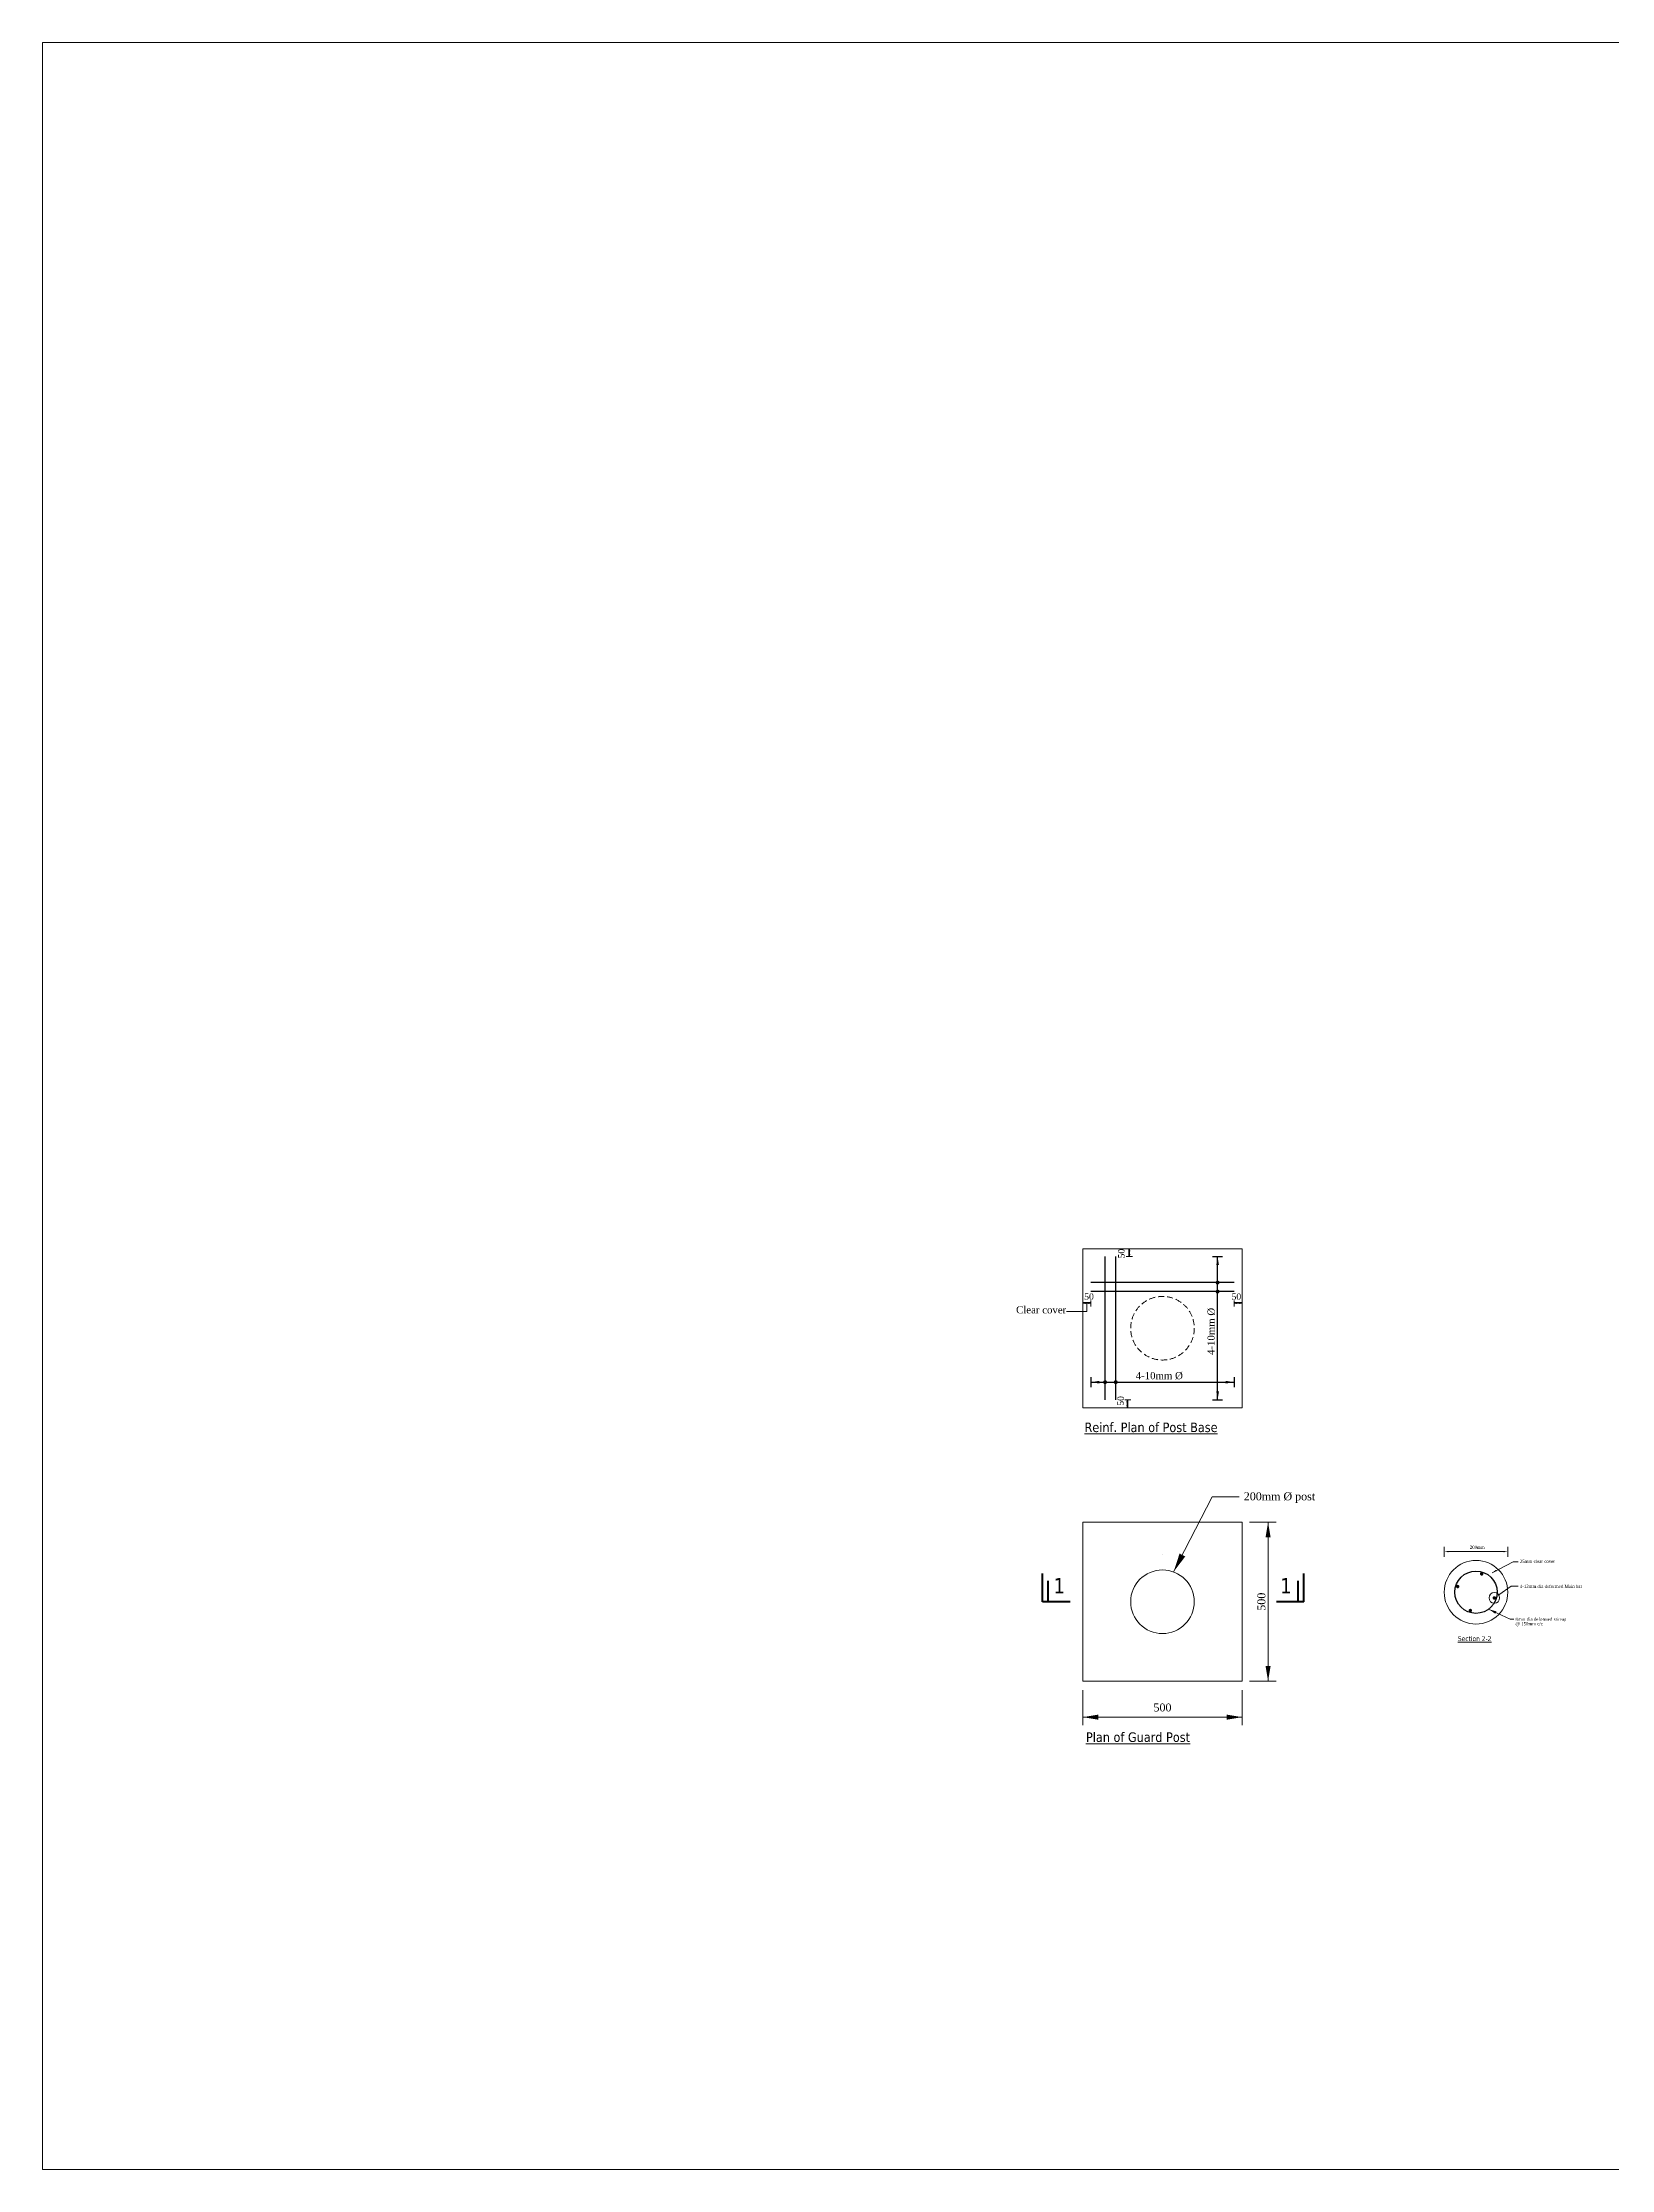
# Model space of a CAD drawing. Header units: millimetres. Extents: x -183654 to -22431, y 150806 to 371175.
# Drawn here: x -31881 to -26949, y 158001 to 164689 of the extents above; entities that cross this region are included whole.
import ezdxf

# ---------------------------------------------------------------- set-up
doc = ezdxf.new("R2010")
doc.units = ezdxf.units.MM
doc.header["$LTSCALE"] = 150
doc.header["$PDMODE"] = 35
doc.linetypes.add('CENTER', pattern=[50.8, 31.75, -6.35, 6.35, -6.35])
doc.linetypes.add('DASHED2', pattern=[9.525, 6.35, -3.175])
for name, color, linetype, lineweight in [('Bar', 5, 'Continuous', 30), ('Dimision', 7, 'Continuous', 9), ('Elevation', 21, 'Continuous', 20), ('Exta line', 70, 'Continuous', 0), ('L.L', 200, 'Continuous', 15), ('Text', 7, 'Continuous', 15)]:
    doc.layers.add(name, color=color, linetype=linetype, lineweight=lineweight)
doc.layers.add('Wall', color=11, linetype='Continuous')
doc.styles.get("Standard").update_dxf_attribs({"font": 'times.ttf'})
doc.styles.add('STYLE2', font='tahoma.ttf', dxfattribs={"height": 100})
doc.dimstyles.new('ISO-25', dxfattribs={"dimtxt": 75, "dimasz": 50, "dimexe": 75, "dimexo": 45.625, "dimgap": 20, "dimtad": 1, "dimtoh": 1, "dimdec": 1, "dimdsep": 46, "dimtxsty": 'Standard', "dimblk": 'DOT', "dimcen": 300, "dimclrd": 256, "dimclre": 256, "dimclrt": 256, "dimadec": 0, "dimazin": 0, "dimtfac": 1, "dimtdec": 1, "dimtix": 1, "dimtmove": 0, "dimatfit": 3, "dimfxl": 75, "dimlwd": -1, "dimarcsym": 0})
doc.dimstyles.get("Standard").update_dxf_attribs({"dimtxt": 100, "dimasz": 80, "dimexe": 80, "dimexo": 70, "dimgap": 30, "dimtad": 1, "dimdec": 1, "dimlfac": -1, "dimzin": 0, "dimdsep": 46, "dimtxsty": 'Standard', "dimblk": 'DOT', "dimcen": 400, "dimadec": 0, "dimazin": 0, "dimtfac": 1, "dimtdec": 1, "dimtix": 1, "dimtofl": 0, "dimtmove": 0, "dimatfit": 3, "dimfxl": 1, "dimtolj": 1, "dimtzin": 0, "dimarcsym": 0})

# ---------------------------------------------------------------- blocks, each defined once
blk = doc.blocks.new('_Dot')
at = {"color": 0, "linetype": 'ByBlock', "lineweight": -2}
blk.add_line((-0.5, 0), (-1, 0), dxfattribs=at)
at = {"color": 0, "linetype": 'ByBlock', "const_width": 0.5}
blk.add_lwpolyline([(-0.25, 0, 1), (0.25, 0, 1)], format="xyb", close=True, dxfattribs=at)
blk = doc.blocks.new('*U15')
at = {"layer": 'Bar', "const_width": 5.42}
blk.add_lwpolyline([(-0.8, -2.6, -1), (0.8, 2.6, -1)], format="xyb", close=True, dxfattribs=at)
blk = doc.blocks.new('*U16')
at = {"layer": 'Dimision', "color": 0, "linetype": 'ByBlock', "lineweight": -2}
for p, rotation in [((-5884.3, 35575.6), 90.00000000000001), ((-5959.9, 35535.8), 180), ((-5920.1, 35460.3), 270)]:
    blk.add_blockref('*U15', p, dxfattribs=dict(at, rotation=rotation))
blk.add_blockref('*U15', (-5844.6, 35500), dxfattribs=at)

msp = doc.modelspace()

# ---------------------------------------------------------------- linework, layer by layer
at = {"layer": 'Bar'}
for p, q in [((-28540.99, 160420.84), (-28540.99, 160871.04)), ((-28507.53, 160420.84), (-28507.53, 160871.04)), ((-28135.58, 160789.33), (-28585.79, 160789.33)), ((-28135.58, 160761.05), (-28585.79, 160761.05))]:
    msp.add_line(p, q, dxfattribs=at)
msp.add_circle((-27375.12, 159815.82), 66.67, dxfattribs=at)
at = {"layer": 'Defpoints', "color": 0, "linetype": 'ByBlock'}
msp.add_point((-27970.39, 160021.92), dxfattribs=at)
at = {"layer": 'Dimision', "linetype": 'ByBlock'}
for p, q in [((-28454.82, 160871.04), (-28475.18, 160871.04)), ((-28610.7, 160715.16), (-28610.7, 160735.51)), ((-28110.67, 160715.16), (-28110.67, 160735.51)), ((-28460.85, 160395.93), (-28481.2, 160395.93)), ((-28086.65, 160035.95), (-28003.73, 160035.95)), ((-28028.73, 159535.95), (-28028.73, 160035.95)), ((-27475.12, 159926.96), (-27475.12, 159958.96)), ((-27288.45, 159943.48), (-27461.79, 159943.48)), ((-27275.12, 159926.96), (-27275.12, 159958.96)), ((-28086.65, 159535.95), (-28003.73, 159535.95)), ((-28610.7, 159507.29), (-28610.7, 159397.84)), ((-28110.7, 159507.29), (-28110.7, 159397.84)), ((-28610.7, 159422.84), (-28110.7, 159422.84))]:
    msp.add_line(p, q, dxfattribs=at)
at = {"layer": 'Dimision', "color": 7, "lineweight": 25, "ltscale": 10}
for p, q in [((-28203.07, 160871.04), (-28171.96, 160871.04)), ((-28585.7, 160491.94), (-28585.7, 160460.83)), ((-28135.67, 160491.94), (-28135.67, 160460.83)), ((-28203.07, 160421.02), (-28171.96, 160421.02))]:
    msp.add_line(p, q, dxfattribs=at)
at = {"layer": 'Dimision'}
for p, q in [((-28585.7, 160733.25), (-28585.7, 160714.32)), ((-28135.67, 160733.25), (-28135.67, 160714.32)), ((-28478.94, 160420.93), (-28460.01, 160420.93))]:
    msp.add_line(p, q, dxfattribs=at)
at = {"layer": 'Dimision', "ltscale": 10}
msp.add_lwpolyline([(-31881.48, 158000.69), (-22431.48, 158000.69), (-22431.48, 164688.71), (-31881.48, 164688.71)], close=True, dxfattribs=at)
at = {"layer": 'Dimision'}
msp.add_lwpolyline([(-28598.2, 160725.34), (-28598.2, 160698.25), (-28662.72, 160698.25)], dxfattribs=at)
at = {"layer": 'Dimision', "ltscale": 10}
msp.add_lwpolyline([(-27303.67, 159807.44), (-27264.04, 159834.74), (-27242.52, 159834.74)], dxfattribs=at)
at = {"layer": 'Dimision', "linetype": 'ByBlock'}
for points in [[(-28036.73, 159987.95), (-28020.73, 159987.95), (-28028.73, 160035.95)], [(-27461.79, 159941.26), (-27461.79, 159945.7), (-27475.12, 159943.48)], [(-27288.45, 159941.26), (-27288.45, 159945.7), (-27275.12, 159943.48)], [(-28036.73, 159583.95), (-28020.73, 159583.95), (-28028.73, 159535.95)], [(-28562.7, 159430.84), (-28562.7, 159414.84), (-28610.7, 159422.84)], [(-28158.7, 159430.84), (-28158.7, 159414.84), (-28110.7, 159422.84)]]:
    msp.add_solid(points, dxfattribs=at)
at = {"layer": 'Elevation', "color": 5}
for p, q in [((-28610.7, 160035.95), (-28110.7, 160035.95)), ((-28610.7, 160035.95), (-28610.7, 159535.95)), ((-28110.7, 160035.95), (-28110.7, 159535.95)), ((-28610.7, 159535.95), (-28110.7, 159535.95))]:
    msp.add_line(p, q, dxfattribs=at)
at = {"layer": 'Elevation', "color": 5, "linetype": 'DASHED2', "ltscale": 0.02}
msp.add_circle((-28360.69, 160645.94), 100, dxfattribs=at)
at = {"layer": 'Exta line', "color": 7, "lineweight": 25}
for points in [[(-28187.37, 160524.32), (-28187.37, 160871.04)], [(-28187.37, 160421.02), (-28187.37, 160871.04)], [(-28585.7, 160476.24), (-28135.67, 160476.24)], [(-28482.4, 160476.24), (-28135.67, 160476.24)]]:
    msp.add_lwpolyline(points, dxfattribs=at)
at = {"layer": 'Exta line', "color": 7, "lineweight": 25, "const_width": 6.09}
for points in [[(-28190.42, 160789.33, 1), (-28184.32, 160789.33, 1)], [(-28190.42, 160761.05, 1), (-28184.32, 160761.05, 1)], [(-28544.04, 160476.24, 1), (-28537.94, 160476.24, 1)], [(-28510.58, 160476.24, 1), (-28504.49, 160476.24, 1)]]:
    msp.add_lwpolyline(points, format="xyb", close=True, dxfattribs=at)
at = {"layer": 'Exta line', "color": 1}
msp.add_circle((-28360.7, 159785.95), 100, dxfattribs=at)
at = {"layer": 'Exta line'}
msp.add_circle((-27317.47, 159797.93), 16.76, dxfattribs=at)
at = {"layer": 'Exta line', "color": 7, "lineweight": 25}
for points in [[(-28183.2, 160845.1), (-28187.37, 160870.1), (-28191.54, 160845.1)], [(-28559.75, 160472.07), (-28584.75, 160476.24), (-28559.75, 160480.41)], [(-28183.2, 160446.97), (-28187.37, 160421.97), (-28191.54, 160446.97)], [(-28161.62, 160472.07), (-28136.62, 160476.24), (-28161.62, 160480.41)]]:
    msp.add_solid(points, dxfattribs=at)
at = {"layer": 'L.L', "color": 1}
for p, q in [((-28610.7, 160895.95), (-28110.67, 160895.95)), ((-28610.7, 160895.95), (-28610.7, 160395.93)), ((-28110.67, 160895.95), (-28110.67, 160395.93)), ((-28610.7, 160395.93), (-28110.67, 160395.93))]:
    msp.add_line(p, q, dxfattribs=at)
at = {"layer": 'L.L'}
msp.add_circle((-27375.12, 159815.82), 100, dxfattribs=at)
at = {"layer": 'Text', "color": 7}
for p, q in [((-28326.05, 159879.38), (-28204.41, 160115.6)), ((-28204.41, 160115.6), (-28119.39, 160115.6)), ((-28360.7, 159935.95), (-28360.7, 159935.95))]:
    msp.add_line(p, q, dxfattribs=at)
msp.add_solid([(-28289.23, 159928.23), (-28306.96, 159937.5), (-28325.89, 159879.69)], dxfattribs=at)
at = {"layer": 'Wall', "color": 5, "lineweight": 40}
for p, q in [((-28737.95, 159785.95), (-28737.95, 159874.59)), ((-28719.85, 159785.95), (-28719.85, 159851.99)), ((-27934.59, 159785.95), (-27934.59, 159851.99)), ((-27916.49, 159785.95), (-27916.49, 159874.59))]:
    msp.add_line(p, q, dxfattribs=at)
at = {"layer": 'Wall', "linetype": 'CENTER', "lineweight": 40, "ltscale": 6}
for p, q in [((-28650.57, 159785.95), (-28737.95, 159785.95)), ((-27916.49, 159785.95), (-28002.78, 159785.95))]:
    msp.add_line(p, q, dxfattribs=at)

# ---------------------------------------------------------------- block references
at = {"layer": 'Dimision'}
msp.add_blockref('*U16', (-21472.91, 124297.88), dxfattribs=at)

# ---------------------------------------------------------------- texts
at = {"layer": 'Dimision', "linetype": 'ByBlock', "attachment_point": 5, "rotation": 90}
for s, insert, char_height in [('50', (-28489.9, 160880.34), 20), ('50', (-28492.27, 160417.38), 20), ('\\A1;500', (-28049.71, 159785.95), 25.2)]:
    msp.add_mtext(s, dxfattribs=dict(at, insert=insert, char_height=char_height))
at = {"layer": 'Dimision', "linetype": 'ByBlock', "attachment_point": 5}
for s, insert, char_height in [('50', (-28591.68, 160745.37), 20), ('50', (-28128.48, 160745.37), 20), ('\\A1;500', (-28360.7, 159453.23), 25)]:
    msp.add_mtext(s, dxfattribs=dict(at, insert=insert, char_height=char_height))
at = {"layer": 'Text', "color": 7}
for s, height, p in [('Clear cover', 22.5011, (-28820.91, 160692.57)), ('4-10mm %%C ', 22.5011, (-28444.94, 160485.6)), ('200mm %%C post', 25, (-28105.2, 160104.87)), ('200mm', 10, (-27394.63, 159952.16)), ('25mm clear cover', 10, (-27236.98, 159907.76)), ('8mm dia deformed stirrup ', 10, (-27251.01, 159726.1)), ('@ 150mm c/c ', 10, (-27251.01, 159711.7))]:
    msp.add_text(s, height=height, dxfattribs=at).set_placement(p)
msp.add_text('4-10mm %%C ', height=22.5011, rotation=90, dxfattribs=at).set_placement((-28196.73, 160561.78))
at = {"layer": 'Text', "color": 7, "style": 'STYLE2'}
for s, height, p in [('%%UReinf. Plan of Post Base', 30, (-28605.81, 160319.39)), ('%%USection 2-2', 15.1111, (-27432.17, 159662.19)), ('%%UPlan of Guard Post', 30, (-28601.22, 159345.1))]:
    msp.add_text(s, height=height, dxfattribs=at).set_placement(p)
at = {"layer": 'Text', "color": 4, "style": 'STYLE2'}
for p in [(-28703.07, 159812.56), (-27990.48, 159812.56)]:
    msp.add_text('1', height=47.6, dxfattribs=at).set_placement(p)
at = {"layer": 'Text', "color": 7, "insert": (-27237.44, 159839.32), "char_height": 10, "width": 795.0627, "attachment_point": 1}
msp.add_mtext('4-12mm dia deformed Main bar ', dxfattribs=at)

# ---------------------------------------------------------------- leaders
at = {"layer": 'Dimision'}
for points in [[(-28465, 160896.05), (-28465, 160871.04)], [(-28465, 160871.04), (-28465, 160896.05)], [(-28585.7, 160725.34), (-28610.7, 160725.34)], [(-28610.7, 160725.34), (-28585.7, 160725.34)], [(-28135.67, 160725.34), (-28110.67, 160725.34)], [(-28110.67, 160725.34), (-28135.67, 160725.34)], [(-28471.02, 160420.93), (-28471.02, 160395.93)], [(-28471.02, 160395.93), (-28471.02, 160420.93)]]:
    msp.add_leader(points, dimstyle='Standard', override={"dimscale": 1, "dimasz": 20, "dimtad": 0}, dxfattribs=at)
at = {"layer": 'Dimision', "ltscale": 10}
for points, override in [([(-27324.39, 159877.28), (-27258.54, 159911.33), (-27242.28, 159911.33)], {"dimasz": 15, "dimgap": 20, "dimtad": 0}), ([(-27335.34, 159762.32), (-27267.48, 159731.05), (-27256.23, 159731.05)], {"dimasz": 25, "dimgap": 20, "dimtad": 0})]:
    msp.add_leader(points, dimstyle='ISO-25', override=override, dxfattribs=at)

doc.saveas('drawing.dxf')
